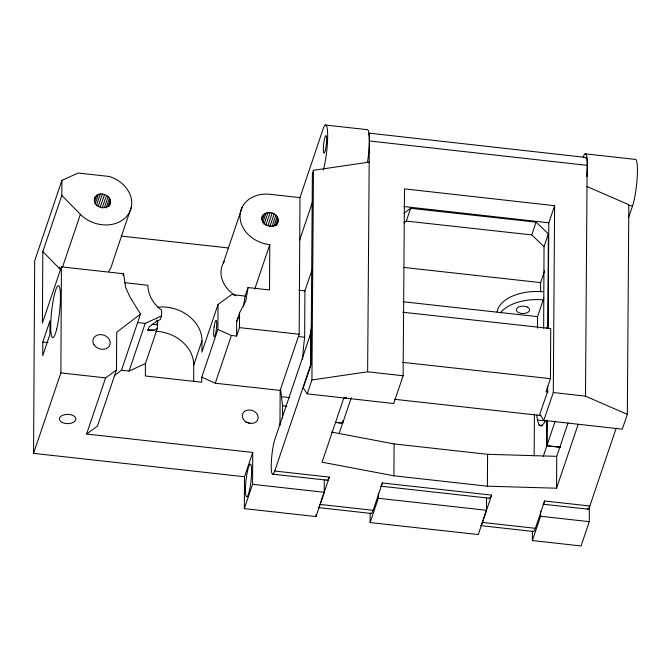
<?xml version="1.0" encoding="UTF-8"?>
<svg xmlns="http://www.w3.org/2000/svg" width="671" height="671" viewBox="0 0 671 671"><rect width="100%" height="100%" fill="white"/><g stroke="black" fill="none" stroke-linecap="round" stroke-linejoin="round"><path stroke-width="1.01" d="M543.653 328.228L544.038 246.651L548.35 233.877L536.07 222.143L410.627 208.312L404.026 213.126M548.35 233.877L547.913 326.962L546.261 328.161M61.833 195.404L42.827 251.566L42.399 323.036L61.413 266.873L123.615 273.768L125.662 287.557L130.291 297.605L140.507 314.053L116.704 332.246L116.477 369.964L105.607 377.874L86.593 434.036L252.741 452.447L244.521 476.745L33.55 453.353L34.691 260.793L61.925 180.34L78.205 173.034L109.306 176.481A30.069 24.45 18.7 0 1 127.582 215.307A30.069 24.45 18.7 0 1 80.394 214.343L61.833 195.404L61.925 180.34M42.793 342.017L42.709 355.672L49.906 334.426L49.989 320.763L42.793 342.017L47.96 342.587M33.55 453.353L60.885 372.917L61.413 266.873M156.679 320.042L157.727 321.51L157.24 328.656L145.422 363.573L145.347 375.978L201.728 382.218L201.761 377.161L217.89 329.495L218.041 304.449L231.629 294.561L245.158 296.062L248.035 287.557L269.507 289.947L269.784 244.663A30.447 24.752 18.7 0 1 240.025 216.171A30.447 24.752 18.7 0 1 270.077 194.305L299.987 197.618L322.994 129.26A25.557 3.892 -83.7 0 1 327.666 135.223A25.557 3.892 -83.7 0 1 323.296 169.964M157.24 328.656L153.902 330.157L147.83 330.702L149.105 326.936L157.056 321.04L160.319 319.547L161.552 315.907L161.594 310.094C153.491 304.517 148.174 295.123 147.788 285.267L124.907 282.726M193.659 381.614L193.751 365.016L201.979 340.725A35.789 29.105 18.7 0 0 157.886 307.226M201.979 340.725L201.904 352.116L218.041 304.449M217.89 329.495L231.411 335.483L236.603 336.054L236.687 321.258L239.547 312.82L245.838 300.876L248.035 287.557M236.603 336.054L239.455 327.624L239.547 312.82M324.294 479.941L324.219 492.279L315.999 516.578L244.328 508.618L244.521 476.745M244.328 508.618L252.556 484.328L252.741 452.447M279.958 425.515L280.168 390.413L299.182 334.242L299.987 197.618M282.525 418.075L282.592 405.737L280.604 389.222M302.596 359.161A68.828 10.434 -83.7 0 1 303.778 344.634L304.659 337.236L304.911 290.904L312.225 269.297M315.999 516.578L316.007 514.514M335.55 422.47L342.655 423.25L342.663 421.153M339.04 433.768L342.655 423.082L342.663 420.994M486.576 497.924L486.5 510.262L478.28 534.561L370.098 522.566L370.149 513.315M370.098 522.566L378.318 498.276L378.343 493.126M578.176 424.399L556.561 488.211L487.398 486.19L393.902 475.806L394.095 443.925L331.491 432.057M487.398 486.19L487.591 454.309L394.095 443.925M589.373 505.984L589.281 521.661L581.061 545.951L532.371 540.558L532.43 531.298M534.15 455.936L534.41 414.057M537.463 328.077L537.538 316.653L543.829 298.058M540.566 291.927L540.625 282.617L544.642 270.749M532.371 540.558L540.6 516.259L540.625 511.117M548.106 391.956L546.035 391.721L550.463 378.67L550.723 328.572L402.717 312.225M556.561 488.211L556.745 456.339L568.052 422.956M585.154 158.18A15.567 2.357 -83.6 0 1 587.167 165.376L586.991 186.546L628.828 204.714L627.335 414.342L622.294 429.163L543.82 420.398L553.298 392.518L554.615 205.695L404.504 188.87L403.12 375.777L393.692 403.523L307.209 393.852L311.923 379.971L313.474 170.3L369.184 162.114L369.369 140.952A15.567 2.357 -83.6 0 0 368.681 133.454M311.923 379.971L367.633 371.793L369.184 162.114M547.67 386.135L547.628 391.369L539.82 414.317L543.82 420.398M548.073 328.538L548.819 222.78L554.615 205.695M627.335 414.342L585.498 396.175L586.991 186.546M110.229 203.414C112.543 194.867 97.891 189.927 94.569 198.138C92.254 206.693 106.907 211.633 110.229 203.414L109.558 205.393M243.464 306.303L245.158 296.062M262.26 216.733C259.593 226.169 277.24 230.455 278.205 220.264C278.02 211.482 262.864 209.335 261.589 218.712M62.386 267.553L80.394 214.343M94.393 199.547L95.391 196.586M94.351 202.231L96.691 195.311M95.03 204.294L98.377 194.414M96.33 205.812L100.34 193.944M98.092 206.794L102.437 193.944M100.189 207.264L104.542 194.414M108.836 206.626L110.514 201.677M131.34 207.037L112.325 263.208A30.069 24.45 18.7 0 1 108.576 271.47M122.978 275.655L123.615 273.768M114.104 375.869L121.493 370.216L140.507 314.053M121.493 370.216L129.058 371.055L145.196 323.388L161.552 315.907M156.72 324.487L157.727 321.51M223.342 262.948L242.357 206.785M261.74 219.132L263.082 215.173M262.034 220.826L264.382 213.898M262.722 222.889L266.068 213.001M264.013 224.408L268.031 212.539M265.775 225.397L270.128 212.539M267.88 225.859L272.225 213.001M201.761 377.161L215.257 383.216L231.411 335.483M269.826 226.756L274.179 213.898M272.174 226.052L275.856 215.173M273.793 226.622L277.14 216.733M275.596 225.389L277.937 218.469M254.77 289.008L269.784 244.663M276.427 225.54L278.205 220.264M277.249 223.98L277.92 222.009M313.474 170.3L312.392 173.495L310.983 364.949L303.208 387.779L307.209 393.852M299.736 239.891L312.434 202.256M403.841 222.889L406.316 221.086L410.627 208.312M342.655 423.25L351.269 397.752M544.038 246.651L531.768 234.917L536.07 222.143M543.208 456.498L555.177 421.145M628.542 217.731L632.552 205.871A25.557 3.875 -83.7 0 0 637.257 176.599A25.557 3.875 -83.7 0 0 635.177 159.388L585.137 153.835M102.143 208.161L106.496 195.311M104.483 207.456L108.165 196.586M106.102 208.027L109.448 198.138M107.905 206.802L110.245 199.883M116.477 369.964L97.463 426.127L86.593 434.036M274.733 471.034L310.455 365.569L310.648 333.688L274.925 439.153A19.274 2.927 -83.7 0 0 271.227 465.716A19.274 2.927 -83.7 0 0 274.733 471.034L329.369 477.098L320.109 504.424A19.274 2.927 -83.7 0 1 319.178 506.63M370.602 513.156A19.274 2.927 -83.7 0 0 373.118 510.304L382.378 482.977L491.642 495.106L482.382 522.432A19.274 2.927 -83.7 0 1 481.459 524.647M532.875 531.164A19.274 2.927 -83.7 0 0 535.391 528.32L544.651 500.994L589.817 506.009L616.196 428.148M545.213 420.457L544.122 423.057L541.422 426.11L539.132 425.07L537.396 419.996L536.808 415.139M236.687 321.258L238.616 317.601M129.058 371.055L145.422 363.573M346.538 397.593L343.678 398.364L322.063 462.185L393.902 475.806M487.591 454.309L556.745 456.339M325.368 125.049L367.02 129.62A25.557 3.892 -83.7 0 1 367.448 162.726M628.467 205.418L632.552 205.871M406.316 221.086L531.768 234.917M121.409 236.091L228.249 247.935M298.729 290.224L304.911 290.904M403.137 301.749L537.538 316.653M239.455 327.624L299.182 334.242M298.478 336.548L304.659 337.236M137.63 322.55L145.196 323.388M152.116 324.278L157.266 324.848M402.449 362.323L550.463 378.67M394.464 399.279L540.868 415.534M215.257 383.216L280.168 390.413M537.396 419.996L545.573 420.902M539.132 425.07L542.193 425.406M281.501 396.695L289.746 397.609M60.885 372.917L105.607 377.874M282.592 405.737L286.718 406.19M335.55 422.302L342.655 423.082M560.176 447.205L546.857 445.729L547.008 420.205L546.857 445.754L560.176 447.222M272.946 474.204L327.582 480.268M380.591 486.156L489.855 498.285M542.864 504.173L588.031 509.188M252.556 484.328L324.219 492.279M378.318 498.276L486.5 510.262M540.6 516.259L589.281 521.661M320.109 504.424L373.118 510.304M482.382 522.432L535.391 528.32M318.322 507.603L371.331 513.483M480.595 525.611L533.604 531.499M369.117 133.143L585.875 157.45M369.369 140.952L587.167 165.376M403.883 206.525L548.819 222.78M403.606 267.394L540.625 282.617M147.662 329.461L153.902 330.157M367.633 371.793L403.12 375.777M553.298 392.518L585.498 396.175M42.827 251.566L60.667 269.784M59.073 267.125L60.809 269.667M491.642 495.106A19.266 2.927 -83.7 0 1 489.125 497.957M544.651 500.985A19.266 2.927 -83.7 0 1 543.728 503.2M589.817 506.009A19.274 2.927 -83.7 0 1 587.301 508.853M329.369 477.098A19.274 2.927 -83.7 0 1 326.852 479.941M382.378 482.977A19.274 2.927 -83.7 0 1 381.447 485.192M310.002 337.572A33.038 5.007 -83.7 0 1 311.621 326.643M155.714 331.289A35.789 29.105 18.7 0 1 193.751 365.016M245.88 422.151A8.077 6.567 18.7 0 1 249.88 423.367M235.856 295.81A30.447 24.752 18.7 0 1 224.324 261.279M500.398 312.837A40.117 22.562 0.4 0 1 542.78 299.845M497.136 311.948A40.117 22.562 0.4 0 1 542.831 291.726M583.082 157.182A25.557 3.875 -83.7 0 1 586.806 176.616M214.108 326.978L213.856 329.117A8.262 1.25 -83.7 0 0 213.814 335.945L214.057 336.632A8.262 1.25 -83.7 0 0 216.238 330.199L216.49 328.06A8.262 1.25 -83.7 0 0 216.146 320.394A8.262 1.25 -83.7 0 0 214.108 326.978M527.297 307.05L525.863 306.513A6.609 3.716 0.4 0 0 517.458 307.788A6.609 3.716 0.4 0 0 518.675 312.644L520.117 313.181A6.609 3.716 0.4 0 0 528.513 311.906A6.609 3.716 0.4 0 0 527.297 307.05M94.041 344.768A8.807 7.163 18.7 0 0 109.037 346.437A8.807 7.163 18.7 0 0 101.606 334.67A8.807 7.163 18.7 0 0 94.041 344.768M62.277 422.495A8.262 4.638 0.3 0 0 75.781 419.903A8.262 4.638 0.3 0 0 64.944 414.611A8.262 4.638 0.3 0 0 62.277 422.495M56.733 328.849A26.152 3.967 -83.7 0 0 59.132 286.19A26.152 3.967 -83.7 0 0 50.912 320.017A26.152 3.967 -83.7 0 0 56.733 328.849M243.498 419.518A8.077 6.567 18.7 0 0 257.236 420.616A8.077 6.567 18.7 0 0 249.989 410.006A8.077 6.567 18.7 0 0 243.498 419.518M325.36 150.128A8.807 1.334 -83.7 0 0 326.156 135.752A8.807 1.334 -83.7 0 0 323.397 147.15A8.807 1.334 -83.7 0 0 325.36 150.128M249.251 491.373A16.515 2.508 -83.7 0 0 250.769 464.433A16.515 2.508 -83.7 0 0 245.578 485.796A16.515 2.508 -83.7 0 0 249.251 491.373"/></g></svg>
